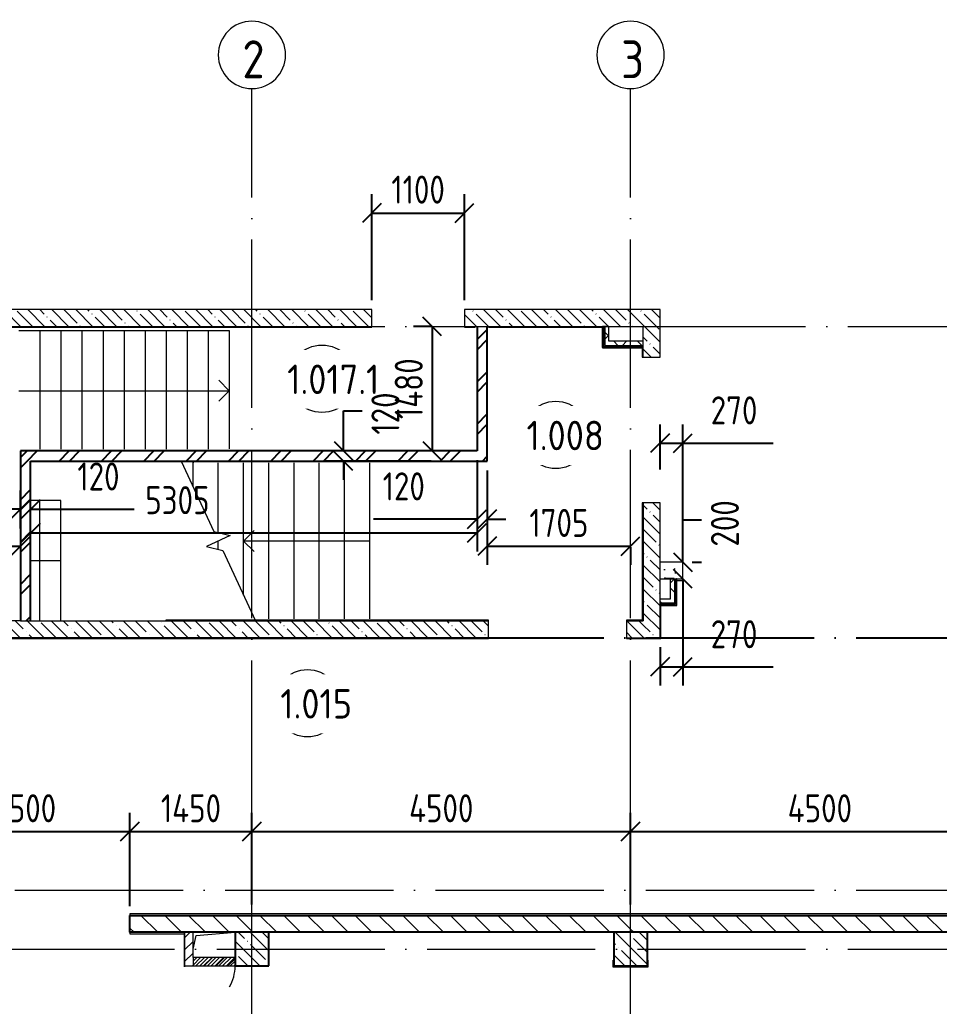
# Model space of a CAD drawing. Header units: millimetres. Extents: x -68946 to 288321, y -402657 to 324925.
# Drawn here: x 1490 to 12419, y 50296 to 62020 of the extents above; entities that cross this region are included whole.
import ezdxf

# ---------------------------------------------------------------- set-up
doc = ezdxf.new("R2010")
doc.units = ezdxf.units.MM
doc.linetypes.add('ADSK_Линия сетки', pattern=[2500, 2000, -250, 0, -250])
doc.layers.get('Defpoints').update_dxf_attribs({"color": 250})
for name, color, linetype, lineweight in [('A-____-____-DIMS', 250, 'Continuous', 9), ('A-AREA-____-IDEN', 250, 'Continuous', 9), ('A-DETL-GENF-OTLN', 250, 'Continuous', 5), ('A-DOOR-____-MCUT', 250, 'Continuous', 5), ('A-DOOR-____-OTLN', 250, 'Continuous', 5), ('A-GLAZ-____-OTLN', 250, 'Continuous', 5), ('A-WALL-____-MCUT', 250, 'Continuous', 13), ('A-WALL-____-PATT', 250, 'Continuous', 13), ('A-WALL-FNSH-MCUT', 250, 'Continuous', 13), ('I-WALL-____-OTLN', 250, 'Continuous', 9), ('S-COLS-____-MCUT', 250, 'Continuous', 25), ('S-COLS-____-OTLN', 250, 'Continuous', 9), ('S-GRID-____-IDEN', 250, 'Continuous', 9), ('S-GRID-____-OTLN', 250, 'Continuous', 9), ('S-STRS-____-MBND', 250, 'Continuous', 5), ('S-STRS-____-OTLN', 250, 'Continuous', 5)]:
    doc.layers.add(name, color=color, linetype=linetype, lineweight=lineweight)
doc.styles.add('GOST Common', font='', dxfattribs={"width": 0.9, "height": 350})
doc.styles.add('ISOCPEUR_1', font='isocpeur.ttf', dxfattribs={"width": 0.9, "height": 250})
doc.styles.get("Standard").update_dxf_attribs({"font": 'ГОСТ тип А.ttf'})
doc.styles.get('GOST Common').set_extended_font_data('GOST Common')
doc.dimstyles.new('А3', dxfattribs={"dimtxt": 333, "dimasz": 222, "dimexe": 222, "dimexo": 111, "dimgap": 111, "dimtad": 1, "dimtoh": 1, "dimdec": 0, "dimrnd": 0.0015, "dimzin": 0, "dimdsep": 46, "dimtxsty": 'Standard', "dimblk": 'OBLIQUE', "dimcen": 0, "dimclrd": 7, "dimclre": 7, "dimclrt": 7, "dimadec": 0, "dimazin": 0, "dimtfac": 1, "dimtdec": 0, "dimtofl": 0, "dimtmove": 0, "dimatfit": 3, "dimfxl": 1, "dimtolj": 1, "dimtzin": 0, "dimarcsym": 0})
pattern_1 = [(45, (0, 0), (-251.4472, 251.4472), []), (45, (0, 381), (-251.4472, 251.4472), [])]
pattern_2 = [(135, (0, 0), (-141.42136, -141.42136), [])]
pattern_3 = [(135, (0, 0), (-142.5612, -142.5612), []), (135, (142.56, 0), (-142.5612, -142.5612), [252.016, -50.403, 3.353, -47.05])]
pattern_4 = [(45, (0, 0), (-70.71068, 70.71068), [])]
pattern_5 = [(45, (0, 0), (-141.42136, 141.42136), []), (135, (0, 0), (-141.42136, -141.42136), [])]

# ---------------------------------------------------------------- blocks, each defined once
blk = doc.blocks.new('BSC_Колонна _Прямоугольная - 400x400-31225808-Кладочный план на отм_ 0_000_ Секция 1_')
at = {"layer": 'S-COLS-____-OTLN', "lineweight": 5}
h = blk.add_hatch(dxfattribs=at)
h.set_pattern_fill('FP_13', color=256, style=0, pattern_type=2)
h.set_pattern_definition([(135, (-4249.98, -50975), (-142.5619, -142.5619), []), (135, (-4107.42, -50975), (-142.5619, -142.5619), [252.016, -50.403, 3.353, -47.05])])
h.paths.add_polyline_path([(-200, -200), (200, -200), (200, 200), (-200, 200), (-200, -100)])
at = {"layer": 'S-COLS-____-MCUT'}
for p, q in [((200, 200), (-200, 200)), ((-200, 200), (-200, -100)), ((200, -200), (200, 200)), ((-200, -100), (-200, -200)), ((-200, -200), (200, -200))]:
    blk.add_line(p, q, dxfattribs=at)
blk = doc.blocks.new('BSC_Колонна _Прямоугольная - 400x400-V7-Кладочный план на отм_ 0_000_ Секция 1_')
at = {"layer": 'S-COLS-____-OTLN', "lineweight": 5}
h = blk.add_hatch(dxfattribs=at)
h.set_pattern_fill('FP_14', color=256, style=0, pattern_type=2)
h.set_pattern_definition([(135, (-8749.98, -50975), (-142.5619, -142.5619), []), (135, (-8607.42, -50975), (-142.5619, -142.5619), [252.016, -50.403, 3.353, -47.05])])
h.paths.add_polyline_path([(-200, -200), (200, -200), (200, 200), (-200, 200), (-200, -10)])
at = {"layer": 'S-COLS-____-MCUT'}
for p, q in [((200, 200), (-200, 200)), ((-200, 200), (-200, -200)), ((200, -200), (200, 200)), ((-200, -200), (200, -200))]:
    blk.add_line(p, q, dxfattribs=at)
blk = doc.blocks.new('_Wn_-As_OpeningMEP_floor__Rectangular - _Wn_-As_OpeningMEP_floor__Rectangular-V6-Кладочный план на отм_ 0_000_ Секция 1_')
at = {"layer": 'A-DETL-GENF-OTLN'}
for p, q in [((-212, 112), (250, 150)), ((-250, -50), (-212, 112))]:
    blk.add_line(p, q, dxfattribs=at)
blk = doc.blocks.new('АР_Люк - ЛРС_ВК_500х400_наружный_NCS S 1000-N-42722041-Кладочный план на отм_ 0_000_ Секция 1_')
at = {"layer": 'A-DOOR-____-OTLN'}
h = blk.add_hatch(dxfattribs=at)
h.set_pattern_fill('FP_29', color=256, style=0, pattern_type=2)
h.set_pattern_definition([(45, (125, 0), (-22.6274, 22.6274), [])])
h.paths.add_polyline_path([(375, 50), (-125, 50), (-125, -50), (375, -50)])
at = {"layer": 'A-DETL-GENF-OTLN', "lineweight": 9}
for p, q in [((375, 50), (-125, 50)), ((-125, 50), (-125, -50)), ((375, -50), (375, 50)), ((-125, -50), (375, -50))]:
    blk.add_line(p, q, dxfattribs=at)
at = {"layer": 'A-DOOR-____-MCUT'}
blk.add_arc((375, 50), 500, 150, 180, dxfattribs=at)
blk = doc.blocks.new('Ось сетки - Круг_Ø8 мм-39983606-Кладочный план на отм_ 0_000_ Секция 1_')
at = {"layer": 'S-GRID-____-IDEN'}
for start, end in [(360, 180), (180, 360)]:
    blk.add_arc((0, 0), 4, start, end, dxfattribs=at)
blk = doc.blocks.new('AAR_СКБ_Марка_Помещения - Номер-17325395-Кладочный план на отм_ 0_000_ Секция 1_')
at = {"layer": 'A-AREA-____-IDEN'}
blk.add_circle((0, 1.5), 4, dxfattribs=at)
blk = doc.blocks.new('_Oblique')
at = {"color": 0, "linetype": 'ByBlock', "lineweight": -2}
blk.add_line((-0.5, -0.5), (0.5, 0.5), dxfattribs=at)
blk = doc.blocks.new('DIMBLOCK62-Кладочный план на отм_ 0_000_ Секция 1_')
at = {"layer": 'A-____-____-DIMS', "color": 7, "lineweight": -2, "transparency": 16777216}
for p, q in [((300, 51675), (300, 52593)), ((2800, 51675), (2800, 52593)), ((300, 52371), (2800, 52371))]:
    blk.add_line(p, q, dxfattribs=at)
at = {"layer": 'Defpoints', "color": 0, "transparency": 16777216}
for p in [(2800, 52371), (300, 51564), (2800, 51564)]:
    blk.add_point(p, dxfattribs=at)
at = {"layer": 'A-____-____-DIMS', "color": 7, "lineweight": -2, "transparency": 16777216, "xscale": 222, "yscale": 222, "zscale": 222, "rotation": 180}
blk.add_blockref('_Oblique', (300, 52371), dxfattribs=at)
at = {"layer": 'A-____-____-DIMS', "color": 7, "lineweight": -2, "transparency": 16777216, "xscale": 222, "yscale": 222, "zscale": 222}
blk.add_blockref('_Oblique', (2800, 52371), dxfattribs=at)
at = {"layer": 'A-____-____-DIMS', "color": 7, "transparency": 16777216, "insert": (1550, 52649), "char_height": 333, "width": 2.48, "attachment_point": 5}
blk.add_mtext('\\A1;2500', dxfattribs=at)
blk = doc.blocks.new('DIMBLOCK262-Кладочный план на отм_ 0_000_ Секция 1_')
at = {"layer": 'A-____-____-DIMS', "color": 7, "lineweight": -2, "transparency": 16777216}
for p, q in [((6925, 56784), (6925, 55700)), ((1620, 55973), (1620, 56144)), ((1620, 55922), (6925, 55922))]:
    blk.add_line(p, q, dxfattribs=at)
at = {"layer": 'Defpoints', "color": 0, "transparency": 16777216}
for p in [(6925, 56895), (1620, 55862), (6925, 55922)]:
    blk.add_point(p, dxfattribs=at)
at = {"layer": 'A-____-____-DIMS', "color": 7, "lineweight": -2, "transparency": 16777216, "xscale": 222, "yscale": 222, "zscale": 222, "rotation": 180}
blk.add_blockref('_Oblique', (1620, 55922), dxfattribs=at)
at = {"layer": 'A-____-____-DIMS', "color": 7, "lineweight": -2, "transparency": 16777216, "xscale": 222, "yscale": 222, "zscale": 222}
blk.add_blockref('_Oblique', (6925, 55922), dxfattribs=at)
at = {"layer": 'A-____-____-DIMS', "color": 7, "transparency": 16777216, "insert": (2982, 56477), "char_height": 333, "width": 2.3, "attachment_point": 1, "line_spacing_factor": 1.022761}
blk.add_mtext('\\A1;5305', dxfattribs=at)
blk = doc.blocks.new('DIMBLOCK263-Кладочный план на отм_ 0_000_ Секция 1_')
at = {"layer": 'A-____-____-DIMS', "color": 7, "lineweight": -2, "transparency": 16777216}
for p, q in [((6925, 56784), (6925, 55864)), ((7045, 56664), (7045, 55864)), ((6925, 56086), (5693, 56086)), ((7045, 56086), (7267, 56086))]:
    blk.add_line(p, q, dxfattribs=at)
at = {"layer": 'Defpoints', "color": 0, "transparency": 16777216}
for p in [(6925, 56895), (7045, 56775), (7045, 56086)]:
    blk.add_point(p, dxfattribs=at)
at = {"layer": 'A-____-____-DIMS', "color": 7, "lineweight": -2, "transparency": 16777216, "xscale": 222, "yscale": 222, "zscale": 222}
blk.add_blockref('_Oblique', (6925, 56086), dxfattribs=at)
at = {"layer": 'A-____-____-DIMS', "color": 7, "lineweight": -2, "transparency": 16777216, "xscale": 222, "yscale": 222, "zscale": 222, "rotation": 180}
blk.add_blockref('_Oblique', (7045, 56086), dxfattribs=at)
at = {"layer": 'A-____-____-DIMS', "color": 7, "transparency": 16777216, "insert": (5804, 56641), "char_height": 333, "width": 1.68, "attachment_point": 1, "line_spacing_factor": 1.022761}
blk.add_mtext('\\A1;120', dxfattribs=at)
blk = doc.blocks.new('DIMBLOCK264-Кладочный план на отм_ 0_000_ Секция 1_')
at = {"layer": 'A-____-____-DIMS', "color": 7, "lineweight": -2, "transparency": 16777216}
for p, q in [((7045, 56664), (7045, 55540)), ((7045, 55762), (8750, 55762)), ((8750, 55751), (8750, 55540))]:
    blk.add_line(p, q, dxfattribs=at)
at = {"layer": 'Defpoints', "color": 0, "transparency": 16777216}
for p in [(7045, 56775), (8750, 55862), (8750, 55762)]:
    blk.add_point(p, dxfattribs=at)
at = {"layer": 'A-____-____-DIMS', "color": 7, "lineweight": -2, "transparency": 16777216, "xscale": 222, "yscale": 222, "zscale": 222, "rotation": 180}
blk.add_blockref('_Oblique', (7045, 55762), dxfattribs=at)
at = {"layer": 'A-____-____-DIMS', "color": 7, "lineweight": -2, "transparency": 16777216, "xscale": 222, "yscale": 222, "zscale": 222}
blk.add_blockref('_Oblique', (8750, 55762), dxfattribs=at)
at = {"layer": 'A-____-____-DIMS', "color": 7, "transparency": 16777216, "insert": (7898, 56040), "char_height": 333, "width": 2.11, "attachment_point": 5}
blk.add_mtext('\\A1;1705', dxfattribs=at)
blk = doc.blocks.new('DIMBLOCK265-Кладочный план на отм_ 0_000_ Секция 1_')
at = {"layer": 'A-____-____-DIMS', "color": 7, "lineweight": -2, "transparency": 16777216}
for p, q in [((6380, 58375), (6169, 58375)), ((6391, 58375), (6391, 56895)), ((6380, 56895), (6169, 56895))]:
    blk.add_line(p, q, dxfattribs=at)
at = {"layer": 'Defpoints', "color": 0, "transparency": 16777216}
for p in [(6491, 58375), (6391, 56895), (6491, 56895)]:
    blk.add_point(p, dxfattribs=at)
at = {"layer": 'A-____-____-DIMS', "color": 7, "lineweight": -2, "transparency": 16777216, "xscale": 222, "yscale": 222, "zscale": 222}
for p, rotation in [((6391, 58375), 90), ((6391, 56895), 270)]:
    blk.add_blockref('_Oblique', p, dxfattribs=dict(at, rotation=rotation))
at = {"layer": 'A-____-____-DIMS', "color": 7, "transparency": 16777216, "insert": (6114, 57635), "char_height": 333, "width": 2.38, "attachment_point": 5, "rotation": 90}
blk.add_mtext('\\A1;1480', dxfattribs=at)
blk = doc.blocks.new('DIMBLOCK266-Кладочный план на отм_ 0_000_ Секция 1_')
at = {"layer": 'A-____-____-DIMS', "color": 7, "lineweight": -2, "transparency": 16777216}
for p, q in [((5337, 56895), (5337, 57372)), ((5337, 57372), (5559, 57372)), ((6380, 56895), (5115, 56895)), ((6380, 56775), (5115, 56775)), ((5337, 56775), (5337, 56553))]:
    blk.add_line(p, q, dxfattribs=at)
at = {"layer": 'Defpoints', "color": 0, "transparency": 16777216}
for p in [(6491, 56895), (5337, 56775), (6491, 56775)]:
    blk.add_point(p, dxfattribs=at)
at = {"layer": 'A-____-____-DIMS', "color": 7, "lineweight": -2, "transparency": 16777216, "xscale": 222, "yscale": 222, "zscale": 222}
for p, rotation in [((5337, 56895), 270), ((5337, 56775), 90)]:
    blk.add_blockref('_Oblique', p, dxfattribs=dict(at, rotation=rotation))
at = {"layer": 'A-____-____-DIMS', "color": 7, "transparency": 16777216, "insert": (5670, 57089), "char_height": 333, "width": 1.68, "attachment_point": 1, "rotation": 90, "line_spacing_factor": 1.022761}
blk.add_mtext('\\A1;120', dxfattribs=at)
blk = doc.blocks.new('DIMBLOCK290-Кладочный план на отм_ 0_000_ Секция 1_')
at = {"layer": 'A-____-____-DIMS', "color": 7, "lineweight": -2, "transparency": 16777216}
for p, q in [((9370, 55264), (9370, 54107)), ((9100, 54564), (9100, 54107)), ((9100, 54329), (9370, 54329)), ((9370, 54329), (10447, 54329))]:
    blk.add_line(p, q, dxfattribs=at)
at = {"layer": 'Defpoints', "color": 0, "transparency": 16777216}
for p in [(9370, 55375), (9100, 54675), (9370, 54329)]:
    blk.add_point(p, dxfattribs=at)
at = {"layer": 'A-____-____-DIMS', "color": 7, "lineweight": -2, "transparency": 16777216, "xscale": 222, "yscale": 222, "zscale": 222, "rotation": 180}
blk.add_blockref('_Oblique', (9100, 54329), dxfattribs=at)
at = {"layer": 'A-____-____-DIMS', "color": 7, "lineweight": -2, "transparency": 16777216, "xscale": 222, "yscale": 222, "zscale": 222}
blk.add_blockref('_Oblique', (9370, 54329), dxfattribs=at)
at = {"layer": 'A-____-____-DIMS', "color": 7, "transparency": 16777216, "insert": (9703, 54884), "char_height": 333, "width": 1.86, "attachment_point": 1, "line_spacing_factor": 1.022761}
blk.add_mtext('\\A1;270', dxfattribs=at)
blk = doc.blocks.new('DIMBLOCK291-Кладочный план на отм_ 0_000_ Секция 1_')
at = {"layer": 'A-____-____-DIMS', "color": 7, "lineweight": -2, "transparency": 16777216}
for p, q in [((9372, 55575), (9372, 56075)), ((9372, 56075), (9594, 56075)), ((9481, 55575), (9594, 55575)), ((9270, 55375), (9150, 55375)), ((9372, 55375), (9372, 55153))]:
    blk.add_line(p, q, dxfattribs=at)
at = {"layer": 'Defpoints', "color": 0, "transparency": 16777216}
for p in [(9370, 55575), (9372, 55375), (9381, 55375)]:
    blk.add_point(p, dxfattribs=at)
at = {"layer": 'A-____-____-DIMS', "color": 7, "lineweight": -2, "transparency": 16777216, "xscale": 222, "yscale": 222, "zscale": 222}
for p, rotation in [((9372, 55575), 270), ((9372, 55375), 90)]:
    blk.add_blockref('_Oblique', p, dxfattribs=dict(at, rotation=rotation))
at = {"layer": 'A-____-____-DIMS', "color": 7, "transparency": 16777216, "insert": (9705, 55759), "char_height": 333, "width": 1.86, "attachment_point": 1, "rotation": 90, "line_spacing_factor": 1.022761}
blk.add_mtext('\\A1;200', dxfattribs=at)
blk = doc.blocks.new('DIMBLOCK299-Кладочный план на отм_ 0_000_ Секция 1_')
at = {"layer": 'A-____-____-DIMS', "color": 7, "lineweight": -2, "transparency": 16777216}
for p, q in [((9100, 56673), (9100, 57211)), ((9370, 55686), (9370, 57211)), ((9100, 56989), (9370, 56989)), ((9370, 56989), (10447, 56989))]:
    blk.add_line(p, q, dxfattribs=at)
at = {"layer": 'Defpoints', "color": 0, "transparency": 16777216}
for p in [(9370, 56989), (9100, 56562), (9370, 55575)]:
    blk.add_point(p, dxfattribs=at)
at = {"layer": 'A-____-____-DIMS', "color": 7, "lineweight": -2, "transparency": 16777216, "xscale": 222, "yscale": 222, "zscale": 222, "rotation": 180}
blk.add_blockref('_Oblique', (9100, 56989), dxfattribs=at)
at = {"layer": 'A-____-____-DIMS', "color": 7, "lineweight": -2, "transparency": 16777216, "xscale": 222, "yscale": 222, "zscale": 222}
blk.add_blockref('_Oblique', (9370, 56989), dxfattribs=at)
at = {"layer": 'A-____-____-DIMS', "color": 7, "transparency": 16777216, "insert": (9703, 57544), "char_height": 333, "width": 1.86, "attachment_point": 1, "line_spacing_factor": 1.022761}
blk.add_mtext('\\A1;270', dxfattribs=at)
blk = doc.blocks.new('DIMBLOCK410-Кладочный план на отм_ 0_000_ Секция 1_')
at = {"layer": 'A-____-____-DIMS', "color": 7, "lineweight": -2, "transparency": 16777216}
for p, q in [((0, 55762), (1500, 55762)), ((0, 55751), (0, 55540)), ((1500, 55751), (1500, 55540))]:
    blk.add_line(p, q, dxfattribs=at)
at = {"layer": 'Defpoints', "color": 0, "transparency": 16777216}
for p in [(0, 55862), (1500, 55862), (1500, 55762)]:
    blk.add_point(p, dxfattribs=at)
at = {"layer": 'A-____-____-DIMS', "color": 7, "lineweight": -2, "transparency": 16777216, "xscale": 222, "yscale": 222, "zscale": 222, "rotation": 180}
blk.add_blockref('_Oblique', (0, 55762), dxfattribs=at)
at = {"layer": 'A-____-____-DIMS', "color": 7, "lineweight": -2, "transparency": 16777216, "xscale": 222, "yscale": 222, "zscale": 222}
blk.add_blockref('_Oblique', (1500, 55762), dxfattribs=at)
at = {"layer": 'A-____-____-DIMS', "color": 7, "transparency": 16777216, "insert": (750, 56040), "char_height": 333, "width": 2.3, "attachment_point": 5}
blk.add_mtext('\\A1;1500', dxfattribs=at)
blk = doc.blocks.new('DIMBLOCK411-Кладочный план на отм_ 0_000_ Секция 1_')
at = {"layer": 'A-____-____-DIMS', "color": 7, "lineweight": -2, "transparency": 16777216}
for p, q in [((1500, 55973), (1500, 56425)), ((1620, 55973), (1620, 56425)), ((1500, 56203), (1278, 56203)), ((1620, 56203), (2852, 56203))]:
    blk.add_line(p, q, dxfattribs=at)
at = {"layer": 'Defpoints', "color": 0, "transparency": 16777216}
for p in [(1620, 56203), (1500, 55862), (1620, 55862)]:
    blk.add_point(p, dxfattribs=at)
at = {"layer": 'A-____-____-DIMS', "color": 7, "lineweight": -2, "transparency": 16777216, "xscale": 222, "yscale": 222, "zscale": 222}
blk.add_blockref('_Oblique', (1500, 56203), dxfattribs=at)
at = {"layer": 'A-____-____-DIMS', "color": 7, "lineweight": -2, "transparency": 16777216, "xscale": 222, "yscale": 222, "zscale": 222, "rotation": 180}
blk.add_blockref('_Oblique', (1620, 56203), dxfattribs=at)
at = {"layer": 'A-____-____-DIMS', "color": 7, "transparency": 16777216, "insert": (2175, 56758), "char_height": 333, "width": 1.68, "attachment_point": 1, "line_spacing_factor": 1.022761}
blk.add_mtext('\\A1;120', dxfattribs=at)
blk = doc.blocks.new('DIMBLOCK415-Кладочный план на отм_ 0_000_ Секция 1_')
at = {"layer": 'A-____-____-DIMS', "color": 7, "lineweight": -2, "transparency": 16777216}
for p, q in [((5675, 58686), (5675, 59945)), ((6775, 58686), (6775, 59945)), ((5675, 59723), (6775, 59723))]:
    blk.add_line(p, q, dxfattribs=at)
at = {"layer": 'Defpoints', "color": 0, "transparency": 16777216}
for p in [(6775, 59723), (5675, 58575), (6775, 58575)]:
    blk.add_point(p, dxfattribs=at)
at = {"layer": 'A-____-____-DIMS', "color": 7, "lineweight": -2, "transparency": 16777216, "xscale": 222, "yscale": 222, "zscale": 222, "rotation": 180}
blk.add_blockref('_Oblique', (5675, 59723), dxfattribs=at)
at = {"layer": 'A-____-____-DIMS', "color": 7, "lineweight": -2, "transparency": 16777216, "xscale": 222, "yscale": 222, "zscale": 222}
blk.add_blockref('_Oblique', (6775, 59723), dxfattribs=at)
at = {"layer": 'A-____-____-DIMS', "color": 7, "transparency": 16777216, "insert": (6225, 60001), "char_height": 333, "width": 2.11, "attachment_point": 5}
blk.add_mtext('\\A1;1100', dxfattribs=at)
blk = doc.blocks.new('*D614')
at = {"layer": 'A-____-____-DIMS', "color": 7, "lineweight": -2, "transparency": 16777216}
for p, q in [((2800, 51486), (2800, 52593)), ((4250, 51506), (4250, 52593)), ((2800, 52371), (4250, 52371))]:
    blk.add_line(p, q, dxfattribs=at)
at = {"layer": 'Defpoints', "color": 0, "transparency": 16777216}
for p in [(4250, 52371), (2800, 51375), (4250, 51395)]:
    blk.add_point(p, dxfattribs=at)
at = {"layer": 'A-____-____-DIMS', "color": 7, "lineweight": -2, "transparency": 16777216, "xscale": 222, "yscale": 222, "zscale": 222, "rotation": 180}
blk.add_blockref('_Oblique', (2800, 52371), dxfattribs=at)
at = {"layer": 'A-____-____-DIMS', "color": 7, "lineweight": -2, "transparency": 16777216, "xscale": 222, "yscale": 222, "zscale": 222}
blk.add_blockref('_Oblique', (4250, 52371), dxfattribs=at)
at = {"layer": 'A-____-____-DIMS', "color": 7, "transparency": 16777216, "insert": (3525, 52649), "char_height": 333, "attachment_point": 5}
blk.add_mtext('\\A1;1450', dxfattribs=at)
blk = doc.blocks.new('*D615')
at = {"layer": 'A-____-____-DIMS', "color": 7, "lineweight": -2, "transparency": 16777216}
for p, q in [((4250, 51506), (4250, 52593)), ((8750, 51506), (8750, 52593)), ((4250, 52371), (8750, 52371))]:
    blk.add_line(p, q, dxfattribs=at)
at = {"layer": 'Defpoints', "color": 0, "transparency": 16777216}
for p in [(8750, 52371), (4250, 51395), (8750, 51395)]:
    blk.add_point(p, dxfattribs=at)
at = {"layer": 'A-____-____-DIMS', "color": 7, "lineweight": -2, "transparency": 16777216, "xscale": 222, "yscale": 222, "zscale": 222, "rotation": 180}
blk.add_blockref('_Oblique', (4250, 52371), dxfattribs=at)
at = {"layer": 'A-____-____-DIMS', "color": 7, "lineweight": -2, "transparency": 16777216, "xscale": 222, "yscale": 222, "zscale": 222}
blk.add_blockref('_Oblique', (8750, 52371), dxfattribs=at)
at = {"layer": 'A-____-____-DIMS', "color": 7, "transparency": 16777216, "insert": (6500, 52649), "char_height": 333, "attachment_point": 5}
blk.add_mtext('\\A1;4500', dxfattribs=at)
blk = doc.blocks.new('*D616')
at = {"layer": 'A-____-____-DIMS', "color": 7, "lineweight": -2, "transparency": 16777216}
for p, q in [((8750, 51506), (8750, 52593)), ((13250, 51486), (13250, 52593)), ((8750, 52371), (13250, 52371))]:
    blk.add_line(p, q, dxfattribs=at)
at = {"layer": 'Defpoints', "color": 0, "transparency": 16777216}
for p in [(13250, 52371), (8750, 51395), (13250, 51375)]:
    blk.add_point(p, dxfattribs=at)
at = {"layer": 'A-____-____-DIMS', "color": 7, "lineweight": -2, "transparency": 16777216, "xscale": 222, "yscale": 222, "zscale": 222, "rotation": 180}
blk.add_blockref('_Oblique', (8750, 52371), dxfattribs=at)
at = {"layer": 'A-____-____-DIMS', "color": 7, "lineweight": -2, "transparency": 16777216, "xscale": 222, "yscale": 222, "zscale": 222}
blk.add_blockref('_Oblique', (13250, 52371), dxfattribs=at)
at = {"layer": 'A-____-____-DIMS', "color": 7, "transparency": 16777216, "insert": (11000, 52649), "char_height": 333, "attachment_point": 5}
blk.add_mtext('\\A1;4500', dxfattribs=at)

msp = doc.modelspace()

# ---------------------------------------------------------------- hatches: boundary and pattern name
h = msp.add_hatch()
h.set_pattern_fill('FP_2', color=256, style=0, pattern_type=2)
h.set_pattern_definition(pattern_1)
h.paths.add_polyline_path([(7045, 56895.0006), (7045, 58375.0006), (6925, 58375.0006), (6925, 56895.0006)])
h = msp.add_hatch()
h.set_pattern_fill('FP_2', color=256, style=0, pattern_type=2)
h.set_pattern_definition(pattern_1)
h.paths.add_polyline_path([(7045, 56775.0006), (7045, 56895.0006), (1500, 56895.0006), (1500, 56775.0006), (5528.8894, 56775.0006)])
h = msp.add_hatch()
h.set_pattern_fill('FP_2', color=256, style=0, pattern_type=2)
h.set_pattern_definition(pattern_1)
h.paths.add_polyline_path([(1620, 54875.0006), (1620, 56775.0006), (1500, 56775.0006), (1500, 54875.0006)])
at = {"layer": 'A-WALL-____-PATT', "lineweight": 15}
h = msp.add_hatch(dxfattribs=at)
h.set_pattern_fill('FP_8', color=256, style=0, pattern_type=2)
h.set_pattern_definition(pattern_3)
h.paths.add_polyline_path([(8900, 58375.0006), (8900, 58575.0006), (6775, 58575.0006), (6775, 58375.0006), (8827.4599, 58375.0006)])
h.paths.add_polyline_path([(5528.8894, 58375.0006), (5675, 58375.0006), (5675, 58575.0006), (0.0389, 58575.0006), (0.0389, 58375.0006), (3329.8423, 58375.0006)])
h = msp.add_hatch(dxfattribs=at)
h.set_pattern_fill('FP_8', color=256, style=0, pattern_type=2)
h.set_pattern_definition(pattern_3)
h.paths.add_polyline_path([(8900, 54675.0006), (9100, 54675.0006), (9100, 56280), (8900, 56280), (8900, 54719.0623)])
h.paths.add_polyline_path([(8900, 58010), (9100, 58010), (9100, 58575.0006), (8900, 58575.0006), (8900, 58125.35)])
h = msp.add_hatch(dxfattribs=at)
h.set_pattern_fill('FP_28', color=42, style=0, pattern_type=2)
h.set_pattern_definition(pattern_5)
h.paths.add_polyline_path([(8442.8783, 58200.35), (8492.8783, 58200.35), (8492.8783, 58375.0006), (8442.8783, 58375.0006)])
h = msp.add_hatch(dxfattribs=at)
h.set_pattern_fill('FP_28', color=42, style=0, pattern_type=2)
h.set_pattern_definition(pattern_5)
h.paths.add_polyline_path([(8900, 58150.35), (8900, 58200.35), (8442.8783, 58200.35), (8442.8783, 58150.35), (8827.4599, 58150.35)])
h = msp.add_hatch(dxfattribs=at)
h.set_pattern_fill('FP_9', color=256, style=0, pattern_type=2)
h.set_pattern_definition([(50, (0, 0), (364.368, -31.8783), [38.1, -419.1]), (355, (0, 0), (-70.4859, 382.1133), [30.48, -335.28]), (100.451, (30.36, -2.66), (293.885, 350.2334), [32.38, -356.18]), (46.184, (0, 101.6), (542.1585, -84.086), [57.15, -628.65]), (96.636, (45.2, 94.6), (474.805, 494.8554), [48.57, -534.27]), (351.184, (0, 101.6), (474.81, 494.85), [45.72, -502.92]), (21, (50.8, 76.2), (303.2285, -204.5305), [38.1, -419.1]), (326, (50.8, 76.2), (123.604, 368.376), [30.48, -335.28]), (71.451, (76.07, 59.16), (426.8341, 163.8427), [32.38, -356.18]), (37.5, (0, 0), (6.17665, 169.11015), [16.764, -314.452, 16.764, -323.596, -336.55]), (37.5, (0, 0), (6.17665, 169.11015), [-671.576, 16.764, -319.786]), (7.5, (0, 0), (133.6389, 200.3615), [16.764, -177.292, 16.764, -306.832, -128.27]), (7.5, (0, 0), (133.6389, 200.3615), [-517.652, 16.764, -111.506]), (327.5, (-113.28, 0), (271.18182, -11.45836), [16.764, -110.236, 16.764, -379.476, -525.78]), (327.5, (-113.28, 0), (271.18182, -11.45836), [-523.24, 16.764, -509.016]), (317.5, (-164.08, 0), (296.2585, 50.8528), [16.764, -148.336, 16.764, -246.38, -373.38]), (317.5, (-164.08, 0), (296.2585, 50.8528), [-428.244, 16.764, -356.616])])
h.paths.add_polyline_path([(9299.7935, 55375), (9370, 55375), (9370, 55575), (9100, 55575), (9100, 55375), (9296.7935, 55375)])
h = msp.add_hatch(dxfattribs=at)
h.set_pattern_fill('FP_28', color=42, style=0, pattern_type=2)
h.set_pattern_definition(pattern_5)
h.paths.add_polyline_path([(9271.7935, 55135.1087), (9271.7935, 55375), (9221.7935, 55375), (9221.7935, 55135.1087)])
h = msp.add_hatch(dxfattribs=at)
h.set_pattern_fill('FP_28', color=42, style=0, pattern_type=2)
h.set_pattern_definition(pattern_5)
h.paths.add_polyline_path([(9271.7935, 55085.1087), (9271.7935, 55135.1087), (9100, 55135.1087), (9100, 55085.1087), (9102.3407, 55085.1087)])
h = msp.add_hatch(dxfattribs=at)
h.set_pattern_fill('FP_8', color=256, style=0, pattern_type=2)
h.set_pattern_definition(pattern_3)
h.paths.add_polyline_path([(8900, 54675.0006), (8900, 54875.0006), (8700.0219, 54875.0006), (8700.0219, 54675.0006), (8827.4599, 54675.0006)])
h.paths.add_polyline_path([(6670, 54675.0006), (7060.0219, 54675.0006), (7060.0219, 54875.0006), (0.0389, 54875.0006), (0.0389, 54675.0006), (5528.8894, 54675.0006)])
h = msp.add_hatch(dxfattribs=at)
h.set_pattern_fill('FP_1', color=5, style=0, pattern_type=2)
h.set_pattern_definition(pattern_2)
h.paths.add_polyline_path([(8750, 51175), (8750, 51375), (2799.9781, 51375), (2799.9781, 51175), (6628.4129, 51175)])
h.paths.add_polyline_path([(199.9781, 51175), (299.9781, 51175), (299.9781, 51375), (-0.0219, 51375), (-0.0219, 51175), (31.2718, 51175)])
h = msp.add_hatch(dxfattribs=at)
h.set_pattern_fill('FP_1', color=5, style=0, pattern_type=2)
h.set_pattern_definition(pattern_2)
h.paths.add_polyline_path([(25229.9781, 51175), (25249.9781, 51175), (25249.9781, 51375), (20550, 51375), (20550, 51175), (23121.2655, 51175)])
h.paths.add_polyline_path([(17959.9781, 51175), (18050, 51175), (18050, 51375), (17250, 51375), (17250, 51175), (17949.9781, 51175)])
h.paths.add_polyline_path([(14750, 51175), (14750, 51375), (8750, 51375), (8750, 51175), (14325.0774, 51175)])
h = msp.add_hatch(dxfattribs=at)
h.set_pattern_fill('FP_6', color=94, style=0, pattern_type=2)
h.set_pattern_definition(pattern_4)
h.paths.add_polyline_path([(3549.9781, 50775), (3549.9781, 51175), (3449.9781, 51175), (3449.9781, 50775)])
h = msp.add_hatch(dxfattribs=at)
h.set_pattern_fill('FP_6', color=94, style=0, pattern_type=2)
h.set_pattern_definition(pattern_4)
h.paths.add_polyline_path([(4049.9781, 50775), (4049.9781, 50875), (3549.9781, 50875), (3549.9781, 50775)])
at = {"layer": 'I-WALL-____-OTLN'}
h = msp.add_hatch(dxfattribs=at)
h.set_pattern_fill('FP_28', color=30, style=0, pattern_type=2)
h.set_pattern_definition(pattern_5)
h.paths.add_polyline_path([(8430.3783, 58137.85), (8430.3783, 58375.0006), (8417.8783, 58375.0006), (8417.8783, 58137.85)])
h = msp.add_hatch(dxfattribs=at)
h.set_pattern_fill('FP_28', color=30, style=0, pattern_type=2)
h.set_pattern_definition(pattern_5)
h.paths.add_polyline_path([(8442.8783, 58150.35), (8442.8783, 58375.0006), (8430.3783, 58375.0006), (8430.3783, 58150.35)])
h = msp.add_hatch(dxfattribs=at)
h.set_pattern_fill('FP_28', color=30, style=0, pattern_type=2)
h.set_pattern_definition(pattern_5)
h.paths.add_polyline_path([(8900, 58125.35), (8900, 58137.85), (8417.8783, 58137.85), (8417.8783, 58125.35), (8827.4599, 58125.35)])
h = msp.add_hatch(dxfattribs=at)
h.set_pattern_fill('FP_28', color=30, style=0, pattern_type=2)
h.set_pattern_definition(pattern_5)
h.paths.add_polyline_path([(8900, 58137.85), (8900, 58150.35), (8430.3783, 58150.35), (8430.3783, 58137.85), (8827.4599, 58137.85)])
h = msp.add_hatch(dxfattribs=at)
h.set_pattern_fill('FP_28', color=30, style=0, pattern_type=2)
h.set_pattern_definition(pattern_5)
h.paths.add_polyline_path([(9271.7935, 55085.1087), (9284.2935, 55085.1087), (9284.2935, 55375), (9271.7935, 55375), (9271.7935, 55135.1087)])
h = msp.add_hatch(dxfattribs=at)
h.set_pattern_fill('FP_28', color=30, style=0, pattern_type=2)
h.set_pattern_definition(pattern_5)
h.paths.add_polyline_path([(9296.7935, 55072.6087), (9296.7935, 55375), (9284.2935, 55375), (9284.2935, 55072.6087)])
h = msp.add_hatch(dxfattribs=at)
h.set_pattern_fill('FP_28', color=30, style=0, pattern_type=2)
h.set_pattern_definition(pattern_5)
h.paths.add_polyline_path([(9102.3407, 55072.6087), (9284.2935, 55072.6087), (9284.2935, 55085.1087), (9100, 55085.1087), (9100, 55072.6087)])
h = msp.add_hatch(dxfattribs=at)
h.set_pattern_fill('FP_28', color=30, style=0, pattern_type=2)
h.set_pattern_definition(pattern_5)
h.paths.add_polyline_path([(9100, 55060.1087), (9296.7935, 55060.1087), (9296.7935, 55072.6087), (9100, 55072.6087)])

# ---------------------------------------------------------------- linework, layer by layer
for p, q in [((6925, 58375.0006), (6925, 56895.0006)), ((7045, 56775.0006), (7045, 58375.0006)), ((6925, 56895.0006), (1500, 56895.0006)), ((1500, 56895.0006), (1500, 54875.0006)), ((1620, 56775.0006), (7045, 56775.0006)), ((1620, 54875.0006), (1620, 56775.0006))]:
    msp.add_line(p, q)
at = {"linetype": 'ADSK_Линия сетки'}
msp.add_line((-3569.5512, 54675.0006), (72376.0288, 54675.0006), dxfattribs=at)
msp.add_lwpolyline([(2799.9781, 51375), (14750, 51375), (14750, 51175), (2799.9781, 51175)], close=True)
at = {"layer": 'A-WALL-____-MCUT', "lineweight": 15}
for p, q in [((5675, 58575.0006), (0.0389, 58575.0006)), ((5675, 58375.0006), (5675, 58575.0006)), ((9100, 58575.0006), (6775, 58575.0006)), ((6775, 58575.0006), (6775, 58375.0006)), ((9100, 58010), (9100, 58575.0006)), ((0, 58375.0006), (5675, 58375.0006)), ((6775, 58375.0006), (8900, 58375.0006)), ((6905, 58365.0006), (6905, 58375.0006)), ((7065, 58365.0006), (7045, 58365.0006)), ((8414.8783, 58375.0006), (8414.8783, 58122.35)), ((8417.8783, 58125.35), (8417.8783, 58375.0006)), ((8430.3783, 58375.0006), (8430.3783, 58137.85)), ((8492.8783, 58375.0006), (8442.8783, 58375.0006)), ((8442.8783, 58375.0006), (8442.8783, 58150.35)), ((8492.8783, 58200.35), (8492.8783, 58375.0006)), ((8900, 58010), (8900, 58375.0006)), ((8900, 58200.35), (8492.8783, 58200.35)), ((8414.8783, 58122.35), (8900, 58122.35)), ((8900, 58125.35), (8417.8783, 58125.35)), ((8430.3783, 58137.85), (8900, 58137.85)), ((8442.8783, 58150.35), (8900, 58150.35)), ((8900, 58010), (9100, 58010)), ((9100, 56280), (8900, 56280)), ((8900, 56280), (8900, 54875.0006)), ((9100, 54675.0006), (9100, 56280)), ((9370, 55575), (9100, 55575)), ((9370, 55375), (9370, 55575)), ((9100, 55375), (9296.7935, 55375)), ((9221.7935, 55375), (9221.7935, 55135.1087)), ((9271.7935, 55375), (9271.7935, 55085.1087)), ((9284.2935, 55375), (9284.2935, 55072.6087)), ((9296.7935, 55375), (9296.7935, 55060.1087)), ((9299.7935, 55375), (9370, 55375)), ((9299.7935, 55057.1087), (9299.7935, 55375)), ((9221.7935, 55135.1087), (9100, 55135.1087)), ((9271.7935, 55085.1087), (9100, 55085.1087)), ((9284.2935, 55072.6087), (9100, 55072.6087)), ((9296.7935, 55060.1087), (9100, 55060.1087)), ((9100, 55057.1087), (9299.7935, 55057.1087)), ((1500, 54875.0006), (0, 54875.0006)), ((1500, 54875.0006), (1620, 54875.0006)), ((1620, 54875.0006), (7060.0219, 54875.0006)), ((7060.0219, 54675.0006), (7060.0219, 54875.0006)), ((8700.0219, 54875.0006), (8700.0219, 54675.0006)), ((8700.0219, 54875.0006), (8900, 54875.0006)), ((7060.0219, 54675.0006), (-200.0219, 54675.0006)), ((6670, 54665.0006), (6670, 54675.0006)), ((8700.0219, 54675.0006), (9100, 54675.0006)), ((9100, 54675.0006), (9110, 54675.0006)), ((2799.9781, 51375), (2799.9781, 51175)), ((2799.9781, 51375), (8750, 51375)), ((8750, 51375), (14750, 51375)), ((2799.9781, 51175), (4049.9781, 51175)), ((3448.9781, 51175), (2799.9781, 51175)), ((3448.9781, 51175), (3448.9781, 50765)), ((3549.9781, 51175), (3449.9781, 51175)), ((3449.9781, 50765), (3449.9781, 51175)), ((3549.9781, 50875), (3549.9781, 51175)), ((4449.9781, 51175), (8750, 51175)), ((13049.9781, 51175), (8749.9781, 51175)), ((3448.9781, 50765), (3449.9781, 50765)), ((3449.9781, 50775), (4049.9781, 50775)), ((4049.9781, 50875), (3549.9781, 50875))]:
    msp.add_line(p, q, dxfattribs=at)
at = {"layer": 'A-WALL-FNSH-MCUT', "lineweight": 15}
for p, q in [((0, 58365.0006), (5675, 58365.0006)), ((5675, 58365.0006), (5675, 58375.0006)), ((6775, 58375.0006), (6775, 58365.0006)), ((6775, 58365.0006), (6905, 58365.0006)), ((7065, 58365.0006), (8414.8783, 58365.0006)), ((8442.8783, 58375.0006), (8417.8783, 58375.0006)), ((8890, 58122.35), (8890, 58010)), ((8890, 58010), (8900, 58010)), ((3549.9497, 56775.0006), (3549.9497, 56755.0006)), ((8900, 56280), (8890, 56280)), ((8890, 56280), (8890, 54875.0006)), ((9299.7935, 55375), (9296.7935, 55375)), ((9296.7935, 55355), (9370, 55355)), ((9370, 55355), (9370, 55375)), ((9110, 54665.0006), (9110, 55057.1087)), ((7060.0219, 54885.0006), (3224.9497, 54885.0006)), ((3224.9497, 54885.0006), (3224.9497, 54875.0006)), ((7060.0219, 54875.0006), (7060.0219, 54885.0006)), ((8900, 54885.0006), (8700.0219, 54885.0006)), ((8700.0219, 54885.0006), (8700.0219, 54875.0006)), ((234.9781, 54665.0006), (7060.0219, 54665.0006)), ((7060.0219, 54665.0006), (7060.0219, 54675.0006)), ((8700.0219, 54675.0006), (8700.0219, 54665.0006)), ((8700.0219, 54665.0006), (9110, 54665.0006)), ((14750, 51395), (2799.9781, 51395)), ((2799.9781, 51395), (2799.9781, 51375)), ((2799.9781, 51175), (2799.9781, 51155)), ((2799.9781, 51155), (3448.9781, 51155)), ((8539.9781, 50845), (8539.9781, 50765)), ((8539.9781, 50765), (8959.9781, 50765)), ((8959.9781, 50765), (8959.9781, 50845))]:
    msp.add_line(p, q, dxfattribs=at)
at = {"layer": 'S-GRID-____-OTLN', "linetype": 'ADSK_Линия сетки'}
for p, q in [((4250, 39906.0281), (4250, 61202.0051)), ((8750, 39906.0281), (8750, 61202.0051)), ((-3669.3683, 58375.0006), (72376.0288, 58375.0006)), ((-3569.5512, 51675.0006), (72376.0288, 51675.0006)), ((-3669.3683, 50975.0006), (71106.0288, 50975.0006))]:
    msp.add_line(p, q, dxfattribs=at)
at = {"layer": 'S-STRS-____-MBND'}
for p, q in [((3406.9574, 56775.0006), (3797.1224, 55938.2891)), ((3797.1224, 55938.2891), (3991.5603, 55891.0347)), ((3991.5603, 55891.0347), (3708.3391, 55758.9665)), ((3708.3391, 55758.9665), (3902.777, 55711.7121)), ((3902.777, 55711.7121), (4292.942, 54875.0006))]:
    msp.add_line(p, q, dxfattribs=at)
at = {"layer": 'S-STRS-____-OTLN'}
for p, q in [((1480, 58325.0006), (1730, 58325.0006)), ((1730, 58325.0006), (1980, 58325.0006)), ((1730, 58325.0006), (1730, 56915.0006)), ((1730, 58325.0006), (1730, 56915.0006)), ((1980, 58325.0006), (2230, 58325.0006)), ((1980, 58325.0006), (1980, 56915.0006)), ((1980, 58325.0006), (1980, 56915.0006)), ((2230, 58325.0006), (2480, 58325.0006)), ((2230, 58325.0006), (2230, 56915.0006)), ((2230, 58325.0006), (2230, 56915.0006)), ((2480, 58325.0006), (2730, 58325.0006)), ((2480, 58325.0006), (2480, 56915.0006)), ((2480, 58325.0006), (2480, 56915.0006)), ((2730, 58325.0006), (2980, 58325.0006)), ((2730, 58325.0006), (2730, 56915.0006)), ((2730, 58325.0006), (2730, 56915.0006)), ((2980, 58325.0006), (3230, 58325.0006)), ((2980, 58325.0006), (2980, 56915.0006)), ((2980, 58325.0006), (2980, 56915.0006)), ((3230, 58325.0006), (3480, 58325.0006)), ((3230, 58325.0006), (3230, 56915.0006)), ((3230, 58325.0006), (3230, 56915.0006)), ((3480, 58325.0006), (3730, 58325.0006)), ((3480, 58325.0006), (3480, 56915.0006)), ((3480, 58325.0006), (3480, 56915.0006)), ((3730, 58325.0006), (3980, 58325.0006)), ((3730, 58325.0006), (3730, 56915.0006)), ((3730, 58325.0006), (3730, 56915.0006)), ((3980, 58325.0006), (3980, 56920.0012)), ((3549.9497, 56775.0006), (3406.9574, 56775.0006)), ((3549.9497, 56468.3527), (3549.9497, 56775.0006)), ((3549.9497, 56468.3527), (3549.9497, 56775.0006)), ((3849.9497, 55925.4504), (3849.9497, 56755.0006)), ((3849.9497, 55925.4504), (3849.9497, 56755.0006)), ((4149.9497, 55181.6485), (4149.9497, 56755.0006)), ((4149.9497, 55181.6485), (4149.9497, 56755.0006)), ((4449.9497, 54900.0012), (4449.9497, 56755.0006)), ((4449.9497, 54900.0012), (4449.9497, 56755.0006)), ((4749.9497, 54900.0012), (4749.9497, 56755.0006)), ((4749.9497, 54900.0012), (4749.9497, 56755.0006)), ((5049.9497, 54900.0012), (5049.9497, 56755.0006)), ((5049.9497, 54900.0012), (5049.9497, 56755.0006)), ((5349.9497, 54900.0012), (5349.9497, 56755.0006)), ((5349.9497, 54900.0012), (5349.9497, 56755.0006)), ((5649.9497, 54900.0012), (5649.9497, 56755.0006)), ((5649.9497, 54900.0012), (5649.9497, 56755.0006)), ((1730, 56305.0006), (1620, 56305.0006)), ((1980, 56305.0006), (1730, 56305.0006)), ((1730, 54875.0006), (1730, 56305.0006)), ((1730, 54875.0006), (1730, 56305.0006)), ((1980, 54875.0006), (1980, 56305.0006)), ((1980, 54875.0006), (1980, 56305.0006)), ((3849.9497, 55724.5508), (3849.9497, 55825.0006)), ((3849.9497, 55724.5508), (3849.9497, 55825.0006))]:
    msp.add_line(p, q, dxfattribs=at)
at = {"layer": 'S-STRS-____-OTLN', "lineweight": 9}
for p, q in [((3980, 57610.0006), (3855, 57735.0006)), ((1480, 57610.0006), (1730, 57610.0006)), ((1730, 57610.0006), (1980, 57610.0006)), ((1980, 57610.0006), (2230, 57610.0006)), ((2230, 57610.0006), (2480, 57610.0006)), ((2480, 57610.0006), (2730, 57610.0006)), ((2730, 57610.0006), (2980, 57610.0006)), ((2980, 57610.0006), (3230, 57610.0006)), ((3230, 57610.0006), (3480, 57610.0006)), ((3480, 57610.0006), (3730, 57610.0006)), ((3730, 57610.0006), (3980, 57610.0006)), ((3980, 57610.0006), (3855, 57485.0006)), ((4149.9497, 55825.0006), (4274.9497, 55950.0006)), ((4449.9497, 55825.0006), (4149.9497, 55825.0006)), ((4149.9497, 55825.0006), (4274.9497, 55700.0006)), ((4749.9497, 55825.0006), (4449.9497, 55825.0006)), ((5049.9497, 55825.0006), (4749.9497, 55825.0006)), ((5349.9497, 55825.0006), (5049.9497, 55825.0006)), ((5649.9497, 55825.0006), (5349.9497, 55825.0006)), ((1730, 55590.0006), (1620, 55590.0006)), ((1980, 55590.0006), (1730, 55590.0006))]:
    msp.add_line(p, q, dxfattribs=at)

# ---------------------------------------------------------------- block references
at = {"layer": 'A-AREA-____-IDEN', "xscale": 99.99999999999993, "yscale": 99.99999999999993, "zscale": 99.99999999999993}
for p in [(5082.5885, 57602.8212), (7861.1811, 56935.2013), (4910.5809, 53746.736)]:
    msp.add_blockref('AAR_СКБ_Марка_Помещения - Номер-17325395-Кладочный план на отм_ 0_000_ Секция 1_', p, dxfattribs=at)
at = {"layer": 'A-DOOR-____-OTLN', "color": 50, "rotation": 180}
msp.add_blockref('АР_Люк - ЛРС_ВК_500х400_наружный_NCS S 1000-N-42722041-Кладочный план на отм_ 0_000_ Секция 1_', (3924.9781, 50825), dxfattribs=at)
at = {"layer": 'A-GLAZ-____-OTLN'}
msp.add_blockref('_Wn_-As_OpeningMEP_floor__Rectangular - _Wn_-As_OpeningMEP_floor__Rectangular-V6-Кладочный план на отм_ 0_000_ Секция 1_', (3799.9781, 51025), dxfattribs=at)
at = {"layer": 'S-COLS-____-OTLN'}
for name, p in [('BSC_Колонна _Прямоугольная - 400x400-31225808-Кладочный план на отм_ 0_000_ Секция 1_', (4249.9781, 50975)), ('BSC_Колонна _Прямоугольная - 400x400-V7-Кладочный план на отм_ 0_000_ Секция 1_', (8749.9781, 50975))]:
    msp.add_blockref(name, p, dxfattribs=at)
at = {"layer": 'S-GRID-____-IDEN', "xscale": 99.99999999999993, "yscale": 99.99999999999993, "zscale": 99.99999999999993}
for p in [(4250, 61602.0051), (8750, 61602.0051)]:
    msp.add_blockref('Ось сетки - Круг_Ø8 мм-39983606-Кладочный план на отм_ 0_000_ Секция 1_', p, dxfattribs=at)

# ---------------------------------------------------------------- texts
at = {"layer": 'S-GRID-____-IDEN', "color": 18, "true_color": 0x000000, "char_height": 450, "attachment_point": 1, "style": 'GOST Common'}
for s, insert, width in [('\\fGOST Common|b0|i0|c204|p34|;\\W.9;2', (4136.2193, 61774.5385), 274.177125), ('\\fGOST Common|b0|i0|c204|p34|;\\W.9;3', (8638.9193, 61774.5385), 266.961937)]:
    msp.add_mtext(s, dxfattribs=dict(at, insert=insert, width=width))

# ---------------------------------------------------------------- dimensions: what is measured, and where the dimension line sits
at = {"layer": 'A-____-____-DIMS'}
for base, p1, p2, picture, middle in [((6775, 59723.0453), (5675, 58575.0006), (6775, 58575.0006), 'DIMBLOCK415-Кладочный план на отм_ 0_000_ Секция 1_', (6225, 60000.5453)), ((8750, 55762.0862), (7045, 56775.0006), (8750, 55862.0711), 'DIMBLOCK264-Кладочный план на отм_ 0_000_ Секция 1_', (7897.5, 56039.5862)), ((1500, 55762.0862), (0.0389, 55862.0711), (1500, 55862.0711), 'DIMBLOCK410-Кладочный план на отм_ 0_000_ Секция 1_', (750.0195, 56039.5862)), ((2799.9781, 52371.1926), (299.9781, 51563.91), (2799.9781, 51563.91), 'DIMBLOCK62-Кладочный план на отм_ 0_000_ Секция 1_', (1549.9781, 52648.6926)), ((4250, 52371.1926), (2799.9781, 51375), (4250, 51395), '*D614', (3524.989, 52648.6926)), ((8750, 52371.1926), (4250, 51395), (8750, 51395), '*D615', (6500, 52648.6926)), ((13250, 52371.1926), (8750, 51395), (13250, 51375), '*D616', (11000, 52648.6926))]:
    dim = msp.add_linear_dim(base=base, p1=p1, p2=p2, dimstyle='А3', dxfattribs=at)
    dim.commit()
    dim.dimension.update_dxf_attribs({"geometry": picture, "text_midpoint": middle})
dim = msp.add_linear_dim(base=(6391.1497, 56895.0006), p1=(6491.1346, 58375.0006), p2=(6491.1346, 56895.0006), angle=90, dimstyle='А3', dxfattribs=at)
dim.commit()
dim.dimension.update_dxf_attribs({"geometry": 'DIMBLOCK265-Кладочный план на отм_ 0_000_ Секция 1_', "text_midpoint": (6113.6497, 57635.0006)})
for base, p1, p2, picture, middle in [((5337.4553, 56775.0006), (6491.1346, 56895.0006), (6491.1346, 56775.0006), 'DIMBLOCK266-Кладочный план на отм_ 0_000_ Секция 1_', (5892.4553, 57372.1425)), ((9371.9221, 55375), (9370, 55575), (9380.692, 55375), 'DIMBLOCK291-Кладочный план на отм_ 0_000_ Секция 1_', (9926.9221, 56075.0714))]:
    dim = msp.add_linear_dim(base=base, p1=p1, p2=p2, angle=90, dimstyle='А3', dxfattribs=at)
    dim.commit()
    dim.dimension.update_dxf_attribs({"geometry": picture, "text_midpoint": middle, "dimtype": 160, "text_rotation": 90})
for base, p1, p2, picture, middle in [((9370, 56989.3295), (9100, 56562.0711), (9370, 55575), 'DIMBLOCK299-Кладочный план на отм_ 0_000_ Секция 1_', (10019.35, 56989.3295)), ((6925, 55922.1466), (1620, 55862.0711), (6925, 56895.0006), 'DIMBLOCK262-Кладочный план на отм_ 0_000_ Секция 1_', (3414.6013, 55922.1466)), ((7045, 56085.7747), (6925, 56895.0006), (7045, 56775.0006), 'DIMBLOCK263-Кладочный план на отм_ 0_000_ Секция 1_', (6086.95, 56085.7747)), ((1620, 56202.7534), (1500, 55862.0711), (1620, 55862.0711), 'DIMBLOCK411-Кладочный план на отм_ 0_000_ Секция 1_', (2458.05, 56202.7534)), ((9370, 54328.774), (9100, 54675.0006), (9370, 55375), 'DIMBLOCK290-Кладочный план на отм_ 0_000_ Секция 1_', (10019.35, 54328.774))]:
    dim = msp.add_linear_dim(base=base, p1=p1, p2=p2, dimstyle='А3', dxfattribs=at)
    dim.commit()
    dim.dimension.update_dxf_attribs({"geometry": picture, "text_midpoint": middle, "dimtype": 160})

# ---------------------------------------------------------------- next in the draw order: texts
at = {"layer": 'A-AREA-____-IDEN', "char_height": 350, "attachment_point": 1, "style": 'ISOCPEUR_1', "bg_fill": 3, "box_fill_scale": 1.5, "bg_fill_color": 256, "bg_fill_transparency": 0}
for s, insert, width in [('1.017.1', (4669.0643, 57921.5517), 959.619937), ('1.008', (7513.3569, 57253.9318), 800.885812), ('1.015', (4586.6067, 54065.4665), 743.164312)]:
    msp.add_mtext(s, dxfattribs=dict(at, insert=insert, width=width))

doc.saveas('drawing.dxf')
